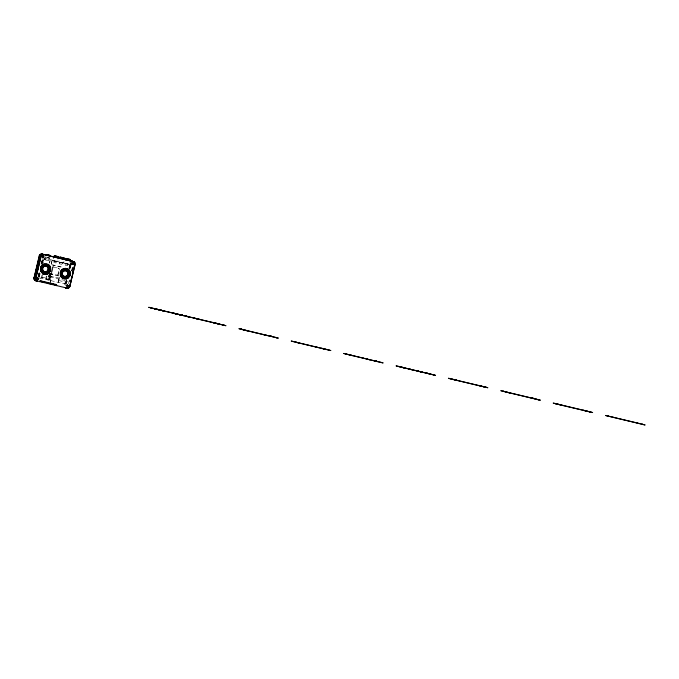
<?xml version="1.0" encoding="UTF-8"?>
<svg xmlns="http://www.w3.org/2000/svg" width="679" height="679" viewBox="0 0 679 679"><rect width="100%" height="100%" fill="white"/><g stroke="black" fill="none" stroke-linecap="round" stroke-linejoin="round"><path stroke-width="0.51" stroke-dasharray="3.4 2.55" d="M70.76 263.732L70.972 262.917M38.041 276.684A1.171 1.129 -75.4 0 1 38.075 276.378L38.805 273.306M41.003 264.08L42.225 258.954L43.524 259.293A1.171 1.129 -75.4 0 1 43.711 258.877M39.238 272.33L38.262 276.429A1.171 1.129 -75.4 0 0 38.228 276.735M41.19 264.131L42.412 259.005M38.44 276.48L39.424 272.381M41.377 264.173L42.599 259.047M38.627 276.523L39.603 272.423M41.801 263.197L42.777 259.098A1.171 1.129 -75.4 0 1 42.887 258.809M38.813 276.574L39.789 272.474M41.988 263.248L42.964 259.149A1.171 1.129 -75.4 0 1 43.074 258.86M39 276.625L39.976 272.525M42.174 263.291L43.15 259.191A1.171 1.129 -75.4 0 1 43.261 258.911M39.917 273.595L39.187 276.667L38.075 276.378M42.361 263.342L43.337 259.242A1.171 1.129 -75.4 0 1 43.524 258.826M39.365 276.718L40.103 273.645M42.548 263.393L43.524 259.293M44.602 259.726L48.752 260.728C50.789 257.799 48.574 257.451 46.333 257.154C46.019 260.507 43.456 260.872 45.306 256.772M44.806 259.777C44.313 256.246 46.435 256.917 48.574 257.664C47.377 262.629 49.771 261.186 49.898 256.832M42.022 277.193L41.962 277.728L41.292 277.558L41.92 274.944M42.887 273.348L41.852 277.703L41.911 277.134M46.325 275.988L45.705 278.602L46.588 278.789L46.579 278.229L41.988 277.134M49.457 262.883L49.957 260.795A1.171 1.129 -75.4 0 0 49.126 259.395L49.312 259.446A1.171 1.129 -75.4 0 1 50.144 260.846L49.457 262.883A1.171 1.129 -75.4 0 1 49.355 263.163M46.885 276.132L46.52 278.806L41.292 277.558M51.298 263.316L51.791 261.228A1.171 1.129 -75.4 0 1 53.166 260.354L53.352 260.405A1.171 1.129 -75.4 0 0 51.977 261.279L51.477 263.367A1.171 1.129 -75.4 0 0 52.308 264.759L52.13 264.717A1.171 1.129 -75.4 0 1 51.298 263.316L51.477 263.367M47.547 279.858L46.622 279.621A1.171 1.129 -75.4 0 0 47.997 278.746L48.964 274.681M49.397 273.713L48.184 278.789A1.171 1.129 -75.4 0 1 46.809 279.672M49.567 273.824L48.37 278.84A1.171 1.129 -75.4 0 1 46.995 279.714M49.745 273.866L48.549 278.891A1.171 1.129 -75.4 0 1 47.182 279.765M49.932 273.917L48.735 278.933A1.171 1.129 -75.4 0 1 47.369 279.816M53.055 260.677L55.007 261.126L53.055 260.677L53.734 257.833M49.015 280.198L50.501 273.544L59.964 275.793L58.021 282.328M50.56 282.659L50.67 280.58A1.171 1.129 -75.4 0 1 49.839 279.179L50.305 277.193A1.171 1.129 -75.4 0 1 51.68 276.319L60.66 278.441M53.055 265.226L53.522 265.345L50.721 277.091L50.263 276.964L53.055 265.226L62.315 267.416M54.15 260.931C57.274 260.252 56.646 264.267 54.108 262.527C52.495 258.64 58.988 264.165 57.961 259.836M51.485 273.068L51.298 273.026A1.171 1.129 -75.4 0 0 52.13 274.418L52.317 274.469A1.171 1.129 -75.4 0 1 51.485 273.068L52.682 268.052A1.171 1.129 -75.4 0 1 54.057 267.178L53.87 267.127A1.171 1.129 -75.4 0 0 52.495 268.001L52.682 268.052M51.035 280.673A1.171 1.129 -75.4 0 1 50.204 279.273L50.679 277.287A1.171 1.129 -75.4 0 1 52.054 276.412L51.68 276.319M50.373 282.617L50.849 280.622A1.171 1.129 -75.4 0 1 50.017 279.23L50.492 277.236A1.171 1.129 -75.4 0 1 51.867 276.361M58.75 262.018L60.703 262.476L58.75 262.018L59.209 260.125M59.879 262.289C66.882 263.902 56.501 265.659 60.423 262.417M57.919 274.588L59.107 269.571A1.171 1.129 -75.4 0 0 58.284 268.171L58.462 268.222A1.171 1.129 -75.4 0 1 59.294 269.614L58.097 274.639A1.171 1.129 -75.4 0 1 56.73 275.513L56.544 275.462A1.171 1.129 -75.4 0 0 57.919 274.588L58.097 274.639M58.105 282.354L59.463 276.667M58.199 282.379L58.657 280.478M61.254 262.62L63.206 263.079L63.885 260.244M64.446 263.367L66.398 263.825L64.446 263.367L64.895 261.474M65.574 263.639C68.231 262.883 68.299 266.864 65.727 265.285C63.342 261.619 70.472 266.635 69.351 262.535M65.184 284.026L64.072 283.737A1.171 1.129 -75.4 0 0 65.447 282.863L66.177 279.79M68.868 268.511L69.597 265.438A1.171 1.129 -75.4 0 0 68.766 264.038L70.064 264.377A1.171 1.129 -75.4 0 1 70.896 265.769L70.2 268.689M66.364 279.833L65.634 282.914A1.171 1.129 -75.4 0 1 64.259 283.788M69.054 268.561L69.784 265.481A1.171 1.129 -75.4 0 0 68.952 264.089M66.55 279.884L65.812 282.956A1.171 1.129 -75.4 0 1 65.532 283.491M69.233 268.604L69.971 265.531A1.171 1.129 -75.4 0 0 69.139 264.131M66.737 279.935L65.999 283.007A1.171 1.129 -75.4 0 1 65.812 283.423M69.419 268.655L70.149 265.582A1.171 1.129 -75.4 0 0 69.317 264.182M69.657 268.494L70.336 265.625A1.171 1.129 -75.4 0 0 69.504 264.233M69.614 269.495L70.523 265.676A1.171 1.129 -75.4 0 0 69.691 264.275M70.013 268.638L70.709 265.727A1.171 1.129 -75.4 0 0 69.878 264.326M68.477 283.864L69.665 278.874M71.567 270.887L72.763 265.888M69.139 281.921L69.64 279.926M71.753 270.929L72.967 265.947M71.966 270.989L72.916 266.991M65.388 284.951L65.311 285.655M46.41 278.746L46.571 278.314M71.261 262.527L71.159 262.544A0.976 0.942 -75.4 0 0 71.202 264.42L71.388 264.471A0.976 0.942 -75.4 0 1 71.346 262.595M71.023 262.79L70.463 263.393L70.972 263.936M60.397 262.425L63.206 263.079M67.807 264.173L66.949 263.97L68.902 264.428M53.785 262.45L56.06 262.985M59.48 263.8L61.755 264.335M65.176 265.141L67.45 265.684M56.391 261.474L55.559 261.279L57.511 261.729M45.476 256.934L49.431 257.884M44.152 258.224L70.064 264.377M52.13 264.717L63.419 267.39M53.87 267.127L58.462 268.222M49.38 273.773L59.565 276.192M50.263 276.964L66.152 280.741L65.693 280.622M66.822 281.208L67.196 281.31A1.171 1.129 -75.4 0 1 65.821 282.184L58.835 280.529M39.458 277.923L64.997 283.983A1.171 1.129 -75.4 0 0 65.294 284.009M61.288 262.62L62.112 262.824M69.597 265.438L70.896 265.769M50.501 273.544L48.829 280.155L50.67 274.095M65.447 282.863L66.559 283.151M47.997 278.746L48.922 278.984M39.832 278.017L40.197 278.118A1.171 1.129 -75.4 0 1 39.925 278.008M71.168 262.798L71.151 263.987M70.641 263.8L71.253 264.004A0.976 0.942 -75.4 0 1 71.337 263.206M71.329 264.326A0.976 0.942 -75.4 0 1 71.295 262.951M66.44 280.062A1.171 1.129 -75.4 0 1 66.661 281.064L66.186 283.058A1.171 1.129 -75.4 0 1 65.999 283.474M65.396 283.907A1.171 1.129 -75.4 0 1 64.811 283.932M69.555 268.247A1.171 1.129 -75.4 0 0 69.844 267.713L69.657 267.662A1.171 1.129 -75.4 0 1 69.377 268.197M65.354 283.805A1.171 1.129 -75.4 0 1 64.624 283.881M66.347 280.138A1.171 1.129 -75.4 0 1 66.474 281.021L66.372 283.101A1.171 1.129 -75.4 0 1 66.186 283.516M71.337 264.428A0.976 0.942 -75.4 0 1 71.303 262.748M67.009 281.259A1.171 1.129 -75.4 0 1 65.634 282.133M65.303 283.686A1.171 1.129 -75.4 0 1 64.446 283.839M66.627 280.113A1.171 1.129 -75.4 0 1 65.473 281.989M42.471 261.228L42.285 261.177A1.171 1.129 -75.4 0 0 43.116 262.578L43.303 262.629A1.171 1.129 -75.4 0 1 42.471 261.228"/><path stroke-width="1.02" d="M40.46 281.471L41.198 281.284L40.884 281.573M42.183 281.641L41.657 281.454M44.551 282.141L45.086 282.43L44.39 282.15M44.729 282.345L44.186 282.15M47.131 283.05L48.039 283.067M49.346 283.516L50.246 283.499L49.703 283.652M52.453 284.314L52.402 283.932M42.76 254.277L43.872 254.583A2.334 2.266 -75.4 0 0 41.122 256.331L35.894 278.305A2.334 2.266 -75.4 0 0 37.557 281.098L35.681 280.614A2.334 2.266 -75.4 0 1 34.018 277.821L39.246 255.839A2.334 2.266 -75.4 0 1 41.996 254.09L55.61 257.29M48.099 271.04L48.532 269.198M72.415 273.221L73.128 270.225M71.889 276.268L69.878 286.351L75.114 264.377A2.334 2.266 -75.4 0 0 73.451 261.585L71.575 261.092A2.334 2.266 -75.4 0 1 72.602 261.661M72.364 274.274L73.315 270.276M73.79 268.281L74.741 264.284M42.412 256.925L43.626 257.349L43.541 256.373M36.989 278.551L38.372 278.314M49.643 283.279L50.068 283.55L49.516 283.61M42.463 256.484L43.133 256.221M72.314 263.41L73.103 263.741L72.263 264.275M72.67 263.189C72.755 265.243 74.283 264.25 72.857 263.24M53.268 284.161L54.091 284.56L53.463 284.153M53.683 284.238L53.599 284.187M67.229 286.131C66.635 284.645 68.341 286.818 66.822 285.197M43.303 257.358L43.634 256.492M37.065 278.144L37.532 278.101M37.897 278.195C35.07 278.382 41.266 279.281 36.997 278.857M37.37 279.213L38.041 278.959L37.931 278.254M37.88 279.29L38.211 278.424M72.746 263.299L72.517 264.284M42.259 281.844L42.022 281.446M43.354 281.819L43.821 282.082L43.218 282.133M53.42 284.509L54.286 284.543M67.51 285.273L67.128 286.003L67.679 286.411M67.645 286.343L67.968 285.477L66.924 285.053M42.514 255.779L43.057 255.898A0.976 0.942 -75.4 0 1 42.421 257.579M43.32 256.272L42.845 257.163M42.828 257.324C44.831 256.721 41.657 255.635 42.938 257.282M72.381 263.206L73.043 263.291M53.607 284.56L52.266 284.068M67.331 285.222L68.24 285.808L67.501 286.368M67.128 286.266L67.798 286.012L67.696 285.307M41.614 254.09L43.125 254.43M74.529 263.028A2.334 2.266 -75.4 0 0 73.442 261.653L41.801 254.133A2.334 2.266 -75.4 0 0 39.645 255.949L34.408 277.923A2.334 2.266 -75.4 0 0 36.072 280.716M47.479 274.443L43.074 273.399L42.752 273.917M37.591 279.298C40.027 279.841 37.082 277.117 38.117 278.305M41.979 281.827L42.896 281.844M54.795 284.866L55.203 284.671M55.16 284.968L54.889 284.594L55.372 284.671M291.274 341.045L326.514 349.515M148.794 307.307L181.14 314.971M330.07 350.372L330.758 350.534M506.322 392.106L540.289 400.152M54.048 256.501L54.702 256.654L54.125 256.526M59.744 257.85L60.855 258.13M64.123 258.903L64.539 258.996L63.902 258.852M58.75 258.028L57.299 257.689M155.27 308.97L157.834 309.488M162.306 310.575L160.465 310.15M175.785 313.774L174.766 313.52L177.491 314.148M179.349 314.589L181.964 315.234L180.877 314.988M194.423 318.239L225.997 325.716L220.488 324.418M218.511 323.815L218.069 323.713M216.89 323.569L218.918 323.985L217.857 323.662M296.027 342.182C292.539 341.35 303.284 344.049 297.742 342.717M242.793 329.578L243.642 329.773M323.348 348.65L330.732 350.525M347.58 354.404L348.412 354.591M398.31 366.405L396.035 365.862L405.015 368.103M416.575 370.768L422.745 372.304M418.527 371.218L417.246 370.895M420.165 371.591L421.761 371.982M452.409 379.221L453.173 379.4M504.726 391.622L505.558 391.808M536.351 399.21L535.527 399.014M540.195 400.135L500.796 390.671L510.065 392.988M244.898 330.198L238.889 328.644L240.578 329.043M457.12 380.444L448.42 378.262L450.109 378.661M453.852 379.68L487.878 387.743L449.744 378.585M402.316 367.39L401.264 367.135M427.787 373.408L427.295 373.297M69.589 260.201L70.234 260.346L69.597 260.184M64.106 259.302L63.453 259.149M154.642 308.733L153.598 308.504L154.574 308.75M162.773 310.702L163.826 310.94L162.85 310.693M174.299 313.392L173.255 313.155L174.231 313.401M194.27 318.154L199.261 319.325L198.31 319.079M194.635 318.29L193.99 318.137M198.557 319.138L196.375 318.655M212.637 322.474L213.036 322.567M213.944 322.814C210.999 321.973 218.833 324.121 214.292 322.898M219.113 324.095L219.792 324.231L219.249 324.129M270.208 336.198L240.222 328.959M363.757 358.351L362.679 358.079M323.119 348.599L321.49 348.217M531.852 398.03L530.868 397.801M57.851 257.417L58.504 257.562L57.384 257.307M63.546 258.767L64.191 258.92M69.241 260.116L69.895 260.261L68.774 260.006M46.435 254.956L46.588 255.007M49.27 255.643L49.847 255.771L49.312 255.643M69.385 260.549L68.146 260.261M154.32 308.656L155.415 308.911M156.713 309.31L217.806 323.637M162.009 310.524L163.104 310.778M173.977 313.316L175.072 313.571M181.666 315.175L188.27 316.779L187.591 316.635M194.44 318.171L193.6 318.044L195.73 318.468M245.357 330.308L277.21 337.862M317.568 347.393L315.497 346.876M404.064 367.891L404.557 367.976M277.686 337.972L278.373 338.125L269.105 335.808M345.348 353.852L345.925 353.997M374.952 360.88L373.874 360.617M367.695 359.267L366.431 358.945M375.733 361.058L377.711 361.525M382.447 362.781L383.143 362.934L345.738 353.937M398.123 366.346L435.519 375.343L401.858 367.271M431.284 374.324L428.347 373.56M63.079 258.657L63.784 258.826M49.465 255.694L48.871 255.55L50.127 255.839L49.609 255.711M62.994 259.038L63.69 259.208M155.151 308.852L156.959 309.284L148.862 307.324M187.421 316.448L186.53 316.236L194.534 318.213M174.809 313.503L176.616 313.936M180.079 314.716L181.93 315.243M270.972 336.249L272.576 336.614M246.384 330.546L245.959 330.444L247.843 330.877M271.583 336.521L270.896 336.224M483.423 386.674L484 386.809L479.527 385.647M560.956 405.049L562.602 405.431M56.849 257.18L57.554 257.349M63.249 258.699L61.305 258.241M68.24 259.879L68.944 260.049M48.413 255.44L49.015 255.584M56.756 257.562L57.469 257.731M62.451 258.911L63.164 259.081M159.59 309.947L161.203 310.337M179.248 314.606L180.92 314.92M216.771 323.484L218.052 323.849M345.017 353.767L343.676 353.453L381.971 362.671M346.154 354.056L346.867 354.217L346.086 354.031M298.768 342.946L329.595 350.262M328.347 349.957L329.052 350.126L328.628 350.024M352.18 355.567L351.357 355.38L352.359 355.635M380.732 362.357L381.437 362.527L381.004 362.433M400.788 366.991L399.973 366.804L400.763 367.008M409.607 369.164L410.456 369.359L408.121 368.765M411.873 369.656L411.041 369.469L412.552 369.851M419.563 371.549L420.318 371.659M503.3 391.274L504.013 391.435L503.232 391.248M532.879 398.276L533.592 398.446L532.472 398.166M557.934 404.209L557.111 404.022L561.389 405.151L553.198 403.08L585.595 410.761L585.171 410.651M403.53 367.763L401.561 367.203M433.109 374.766L433.813 374.935L433.389 374.833M456.195 380.24C457.604 380.563 454.506 379.841 455.898 380.172M561.083 405.091L592.648 412.552L583.253 410.209M587.912 411.423C591.197 412.212 582.675 410.082 584.899 410.591M637.556 423.068C634.169 422.168 650.431 426.293 643.336 424.57L605.583 415.489L637.445 423.025M613.061 417.381C611.711 417.076 614.699 417.772 613.341 417.458M56.934 257.205L55.61 256.891M68.324 259.904L66.381 259.437M58.318 257.952L60.456 258.478M63.733 259.259L65.973 259.794M69.25 260.575L72.339 261.305M43.193 271.821L46.766 272.669M43.634 274.129L45.586 274.596M39.73 281.225A0.976 0.942 -75.4 0 1 40.715 280.843L55.967 284.459A0.976 0.942 -75.4 0 1 56.663 285.621L56.476 285.579A0.976 0.942 -75.4 0 0 55.78 284.408L55.967 284.459M44.364 282.192L45.468 282.456M49.508 283.406L50.569 283.856M478.483 385.392L479.476 385.621M480.087 385.757L481.199 386.037L480.265 385.816M426.251 373.026L428.466 373.543M427.999 373.416L427.43 373.306M35.681 280.614L67.128 288.108A2.334 2.266 -75.4 0 0 69.878 286.351M156.297 309.208L156.841 309.335M157.46 309.395L159.964 310.04M178.288 314.385L179.612 314.7M216.032 323.314L216.762 323.543M218.519 323.908L219.258 323.985M266.16 335.222L266.482 335.316M48.549 255.457L47.352 255.194M55.517 257.265L56.187 257.426M61.212 258.614L61.882 258.775M66.907 259.964L67.577 260.125M323.518 348.675L322.941 348.539L323.798 348.743M375.886 361.084L376.455 361.211L374.562 360.787M271.142 336.266L270.191 336.071M368.672 359.522L369.868 359.802M180.682 314.844L182.855 315.37L181.768 315.166M158.767 309.709L160.108 310.023M176.973 314.071L179.765 314.683M215.302 323.136L216.856 323.476M156.586 309.276L156.102 309.174L157.723 309.505M157.316 309.412L158.657 309.726M54.991 256.738L55.695 256.908M60.686 258.088L61.39 258.258M46.834 255.066L47.437 255.211M48.472 255.44L49.066 255.576M60.592 258.47L61.305 258.64M67 259.989L65.006 259.497L65.999 259.743M323.501 348.683L324.07 348.811M350.126 355.125L351.858 355.524L351.323 355.372M271.125 336.275L271.32 336.326M159.692 309.938L161.339 310.32M175.742 313.774L177.38 314.156M65.846 259.31L66.55 259.48M54.456 256.611L55.16 256.781M46.978 255.1L45.773 254.803L46.299 254.931M60.762 258.504L59.659 258.232L60.304 258.393M531.996 398.072L534.857 398.743M219.521 324.053L220.183 324.206M174.698 313.52L176.523 313.953M182.04 315.226L180.147 314.733M160.558 310.142L162.383 310.575M349.66 355.007L349.082 354.871M297.275 342.606L291.342 341.07M246.901 330.648L242.819 329.587M59.744 257.859L60.397 258.02M66.092 259.37L65.099 259.123L65.736 259.276M162.111 310.507L163.181 310.77M173.9 313.325L174.97 313.579M154.243 308.665L155.313 308.928M265.183 334.985L263.113 334.467M42.421 255.694L43.617 256.042A0.976 0.942 -75.4 0 1 43.77 256.238M75.114 264.377L69.691 286.309A2.334 2.266 -75.4 0 1 69.597 286.597M39.246 255.839L41.122 256.331M307.358 344.966L307.816 345.085M254.973 332.566L255.431 332.685M34.018 277.821L35.894 278.305M40.715 280.843L40.901 280.894A0.976 0.942 -75.4 0 0 39.755 281.624L39.569 281.573M67.128 288.108L65.252 287.616A2.334 2.266 -75.4 0 0 66.432 287.573M41.614 281.547L41.852 281.777M71.966 261.203L73.442 261.653M74.715 263.079A2.334 2.266 -75.4 0 0 73.629 261.704L73.077 261.491A2.334 2.266 -75.4 0 1 73.324 261.712M43.091 256.187L43.6 256.339M67.068 285.07L67.764 285.265M66.839 286.198L67.535 286.402M37.956 279.392L36.963 279.061M43.159 255.89L43.431 256A0.976 0.942 -75.4 0 1 42.548 257.655M37.26 278.025L37.701 279.256M37.455 279.247L37.566 278.161M67.102 287.565A2.334 2.266 -75.4 0 1 65.651 287.718M34.222 277.872A2.334 2.266 -75.4 0 0 35.885 280.665A2.334 2.266 -75.4 0 1 34.196 277.864L39.458 255.898A2.334 2.266 -75.4 0 1 42.183 254.141M66.89 287.514A2.334 2.266 -75.4 0 1 65.439 287.667M71.787 261.152A2.334 2.266 -75.4 0 1 72.814 261.712M72.517 261.415A2.334 2.266 -75.4 0 1 73.001 261.763M42.361 254.277A2.334 2.266 -75.4 0 0 40.197 256.093L34.969 278.067A2.334 2.266 -75.4 0 0 36.632 280.86M73.756 262.128A2.334 2.266 -75.4 0 1 73.926 262.374M67.925 287.565A2.334 2.266 -75.4 0 1 66.203 287.862M36.445 280.809A2.334 2.266 -75.4 0 1 34.782 278.017L40.019 256.042A2.334 2.266 -75.4 0 1 42.174 254.235M67.739 287.523A2.334 2.266 -75.4 0 1 66.024 287.82M72.891 261.508A2.334 2.266 -75.4 0 1 73.137 261.67M72.789 263.104A0.976 0.942 -75.4 0 1 72.475 264.437M42.879 255.856A0.976 0.942 -75.4 0 1 42.48 257.494M42.913 254.421A2.334 2.266 -75.4 0 0 40.757 256.238L35.52 278.212A2.334 2.266 -75.4 0 0 37.184 281.004M69.292 286.827A2.334 2.266 -75.4 0 1 68.944 287.327M68.723 287.531A2.334 2.266 -75.4 0 1 66.763 288.006M69.105 286.776A2.334 2.266 -75.4 0 1 68.944 287.039M68.537 287.489A2.334 2.266 -75.4 0 1 66.576 287.964M36.997 280.953A2.334 2.266 -75.4 0 1 35.333 278.161L40.57 256.187A2.334 2.266 -75.4 0 1 42.726 254.379M73.188 263.053A0.976 0.942 -75.4 0 1 73.222 264.42M43.787 257.214A0.976 0.942 -75.4 0 1 43.227 257.689M42.735 257.706A0.976 0.942 -75.4 0 1 42.505 257.613M42.471 255.932A0.976 0.942 -75.4 0 1 42.692 255.83L42.692 255.805A0.976 0.942 -75.4 0 1 42.862 256.968M73.162 263.197A0.976 0.942 -75.4 0 1 72.84 264.538M43.685 254.532A2.334 2.266 -75.4 0 0 40.944 256.28L35.707 278.254A2.334 2.266 -75.4 0 0 37.37 281.055M73.264 261.534A2.334 2.266 -75.4 0 1 74.902 263.121M69.479 286.877A2.334 2.266 -75.4 0 1 66.941 288.057M62.909 271.583A2.92 2.835 -75.4 0 1 66.924 271.439A2.92 2.835 -75.4 0 1 67.009 275.555A2.92 2.835 -75.4 0 1 62.994 275.708M62.536 275.122A2.92 2.835 -75.4 0 1 62.476 272.211M41.988 254.184A2.334 2.266 -75.4 0 0 39.832 255.991L34.595 277.966A2.334 2.266 -75.4 0 0 36.259 280.767M67.289 287.616A2.334 2.266 -75.4 0 1 65.838 287.769M72.704 261.457A2.334 2.266 -75.4 0 1 73.179 261.814M42.539 254.328A2.334 2.266 -75.4 0 0 40.384 256.136L35.147 278.11A2.334 2.266 -75.4 0 0 36.81 280.911M73.264 261.602A2.334 2.266 -75.4 0 1 73.51 261.763M73.739 261.958A2.334 2.266 -75.4 0 1 74.104 262.425M68.104 287.616A2.334 2.266 -75.4 0 1 66.389 287.913M43.244 255.949A0.976 0.942 -75.4 0 1 42.361 257.604M72.976 263.146A0.976 0.942 -75.4 0 1 72.653 264.487M47.946 264.326A5.254 5.101 -75.4 0 1 49.024 265.124M49.856 266.176A5.254 5.101 -75.4 0 1 47.538 273.739A5.254 5.101 -75.4 0 1 40.579 270.505M40.528 267.789A5.254 5.101 -75.4 0 1 44.059 263.953M60.185 272.449A5.254 5.101 -75.4 0 1 67 268.706A5.254 5.101 -75.4 0 1 69.623 276.081M67.79 278.067A5.254 5.101 -75.4 0 1 60.236 275.165M47.768 264.674A4.872 4.719 -75.4 0 1 49.533 266.389M50.025 267.543A4.872 4.719 -75.4 0 1 46.809 273.612A4.872 4.719 -75.4 0 1 40.944 270.395M40.893 267.882A4.872 4.719 -75.4 0 1 44.169 264.318M60.55 272.534A4.872 4.719 -75.4 0 1 66.865 269.071A4.872 4.719 -75.4 0 1 69.292 275.895M67.594 277.736A4.872 4.719 -75.4 0 1 60.601 275.046M37.362 278.645C37.608 280.24 38.304 277.304 37.362 278.645M42.039 270.98L42.438 271.133L42.056 270.929M47.233 272.211L47.657 272.313L47.233 272.211M48.515 266.847L48.913 267.008L48.532 266.796M61.696 275.64L62.095 275.793L61.713 275.581M62.969 270.276L63.393 270.378L62.969 270.276M66.89 276.871L67.314 276.964L66.89 276.871M68.172 271.507L68.571 271.659L68.189 271.456M54.32 255.728L58.691 256.772L54.32 255.728M60.015 257.069L64.386 258.122L60.015 257.069M65.71 258.419L70.081 259.471L65.71 258.419M58.844 257.647L58.207 257.502L58.844 257.647M59.497 257.791L60.041 257.927L59.497 257.791M53.709 256.823L54.261 256.959L53.709 256.823M59.404 258.173L59.956 258.309L59.404 258.173M70.141 260.719L69.504 260.575L70.141 260.719M46.223 254.506L49.932 255.397L46.223 254.506M150.526 307.714L151.638 307.977L150.526 307.714M183.483 315.591L182.43 315.353L183.483 315.591M185.46 316.117L186.581 316.38L185.46 316.117M188.236 316.643L189.348 316.915L188.236 316.643M223.17 325.046L224.291 325.309L223.23 325.063M275.555 337.455L276.676 337.718L275.555 337.455M485.086 387.072L486.198 387.344L485.086 387.072M537.462 399.481L538.583 399.744L537.462 399.481M589.847 411.89L590.959 412.153L589.907 411.898M607.289 415.896L608.401 416.159L607.289 415.896M642.232 424.29L643.344 424.562L642.232 424.29M554.913 403.487L556.025 403.75L554.913 403.487M242.106 329.408L240.926 329.128L242.097 329.408M399.252 366.626L398.539 366.465L399.244 366.626M451.637 379.035L450.924 378.865L451.628 379.026M46.961 271.439A2.92 2.835 -75.4 0 0 46.851 266.389A2.92 2.835 -75.4 0 0 42.65 269.071A2.92 2.835 -75.4 0 0 46.961 271.439M66.61 276.09A2.92 2.835 -75.4 0 0 66.508 271.048A2.92 2.835 -75.4 0 0 62.307 273.73A2.92 2.835 -75.4 0 0 66.61 276.09M46.775 271.388A2.92 2.835 -75.4 0 0 46.673 266.346A2.92 2.835 -75.4 0 0 42.463 269.02A2.92 2.835 -75.4 0 0 46.775 271.388M48.319 273.459A5.254 5.101 -75.4 0 0 48.133 264.377A5.254 5.101 -75.4 0 0 40.562 269.207A5.254 5.101 -75.4 0 0 48.319 273.459M67.976 278.118A5.254 5.101 -75.4 0 0 67.79 269.037A5.254 5.101 -75.4 0 0 60.219 273.858A5.254 5.101 -75.4 0 0 67.976 278.118M48.124 273.128A4.872 4.719 -75.4 0 0 47.954 264.725A4.872 4.719 -75.4 0 0 40.944 269.19A4.872 4.719 -75.4 0 0 48.124 273.128M47.53 272.143A3.701 3.59 -75.4 0 0 47.403 265.752A3.701 3.59 -75.4 0 0 42.081 269.147A3.701 3.59 -75.4 0 0 47.53 272.143M47.352 272.092A3.701 3.59 -75.4 0 0 47.216 265.701A3.701 3.59 -75.4 0 0 41.894 269.096A3.701 3.59 -75.4 0 0 47.352 272.092M67.781 277.787A4.872 4.719 -75.4 0 0 67.611 269.376A4.872 4.719 -75.4 0 0 60.601 273.841A4.872 4.719 -75.4 0 0 67.781 277.787M67.187 276.803A3.701 3.59 -75.4 0 0 67.06 270.403A3.701 3.59 -75.4 0 0 61.738 273.807A3.701 3.59 -75.4 0 0 67.187 276.803M67.009 276.752A3.701 3.59 -75.4 0 0 66.873 270.361A3.701 3.59 -75.4 0 0 61.551 273.756A3.701 3.59 -75.4 0 0 67.009 276.752"/></g></svg>
